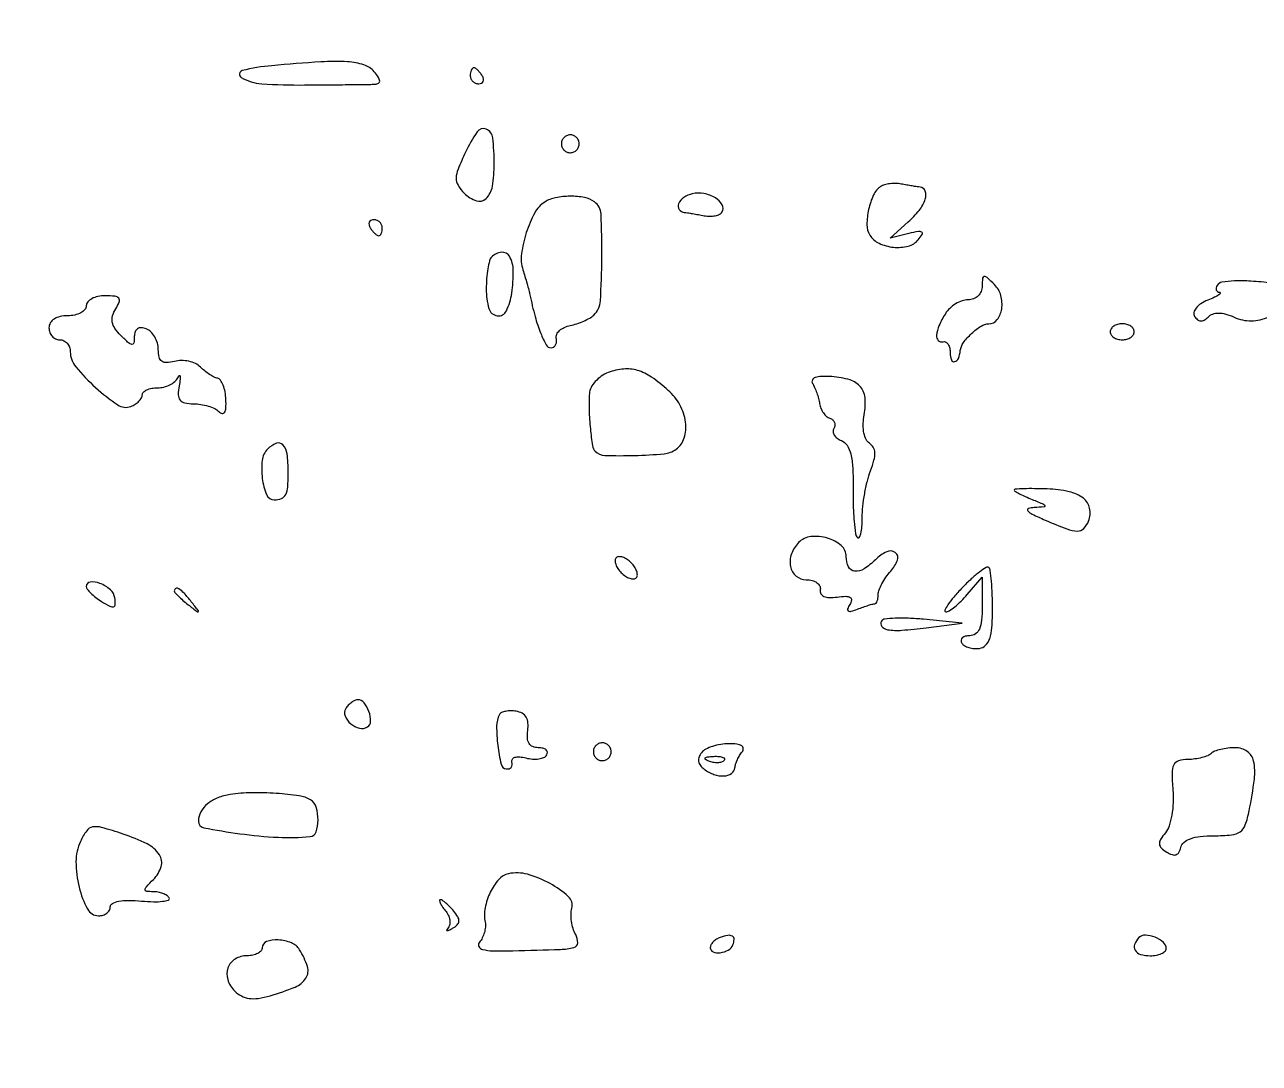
# Model space of a CAD drawing. Extents: x 0 to 5034, y 0 to 2560.
# Drawn here: x 1397.3 to 1551.6, y 2066.5 to 2196.4 of the extents above; entities that cross this region are included whole.
import ezdxf

# ---------------------------------------------------------------- set-up
doc = ezdxf.new("R2010")
doc.units = 0

msp = doc.modelspace()

# ---------------------------------------------------------------- linework, layer by layer
for points in [[(1336.676578, 2318.858857, -0.00002), (1264.40431, 2319.816549, -0.099619)], [(1553.143011, 2164.081242, 0.01476), (1550.592263, 2164.327283, 0.027547), (1548.517673, 2164.351273, 0.029869), (1546.972596, 2164.191193, 0.216873), (1546.367878, 2163.786222, 0.083142), (1546.243286, 2163.4811, 0.147347), (1546.262351, 2163.212333, 0.168565), (1546.421277, 2163.022651, 0.115818), (1546.690983, 2162.936614, -0.528424), (1546.758157, 2162.819388, -0.13491), (1546.582542, 2162.619202, -0.036925), (1546.022377, 2162.306844, -0.013359), (1545.185755, 2161.945072, 0.047779), (1544.33517, 2161.505588, 0.079724), (1543.73681, 2160.968484, 0.11354), (1543.467313, 2160.416328, 0.197907), (1543.548623, 2159.921326, 0.079834), (1543.909762, 2159.503627, 0.163368), (1544.3081, 2159.346975, 0.148168), (1544.748396, 2159.456302, 0.062035), (1545.235537, 2159.835537, -0.107898), (1545.822482, 2160.21211, -0.090319), (1546.552586, 2160.34144, -0.069944), (1547.440036, 2160.212312, -0.035859), (1548.496176, 2159.819788, 0.110486), (1550.634014, 2159.369826, 0.105012), (1552.803003, 2159.859157, 0.138908)]]:
    msp.add_lwpolyline(points, format="xyb")
for points in [[(1428.186861, 2191.26471, 0.037909), (1424.501572, 2190.651026, 0.672518), (1424.375334, 2189.792075, 0.117443), (1426.924397, 2189.006857, 0.017872), (1432.283333, 2188.85, 0.000512), (1435.320938, 2188.872796, 0.000696), (1438.062947, 2188.9, 0.00046), (1440.365576, 2188.92817, 0.007841), (1441.122445, 2188.95, 0.12282), (1441.535277, 2189.072715, 0.286548), (1441.67796, 2189.347246, 0.128372), (1441.519333, 2189.804119, 0.025805), (1441, 2190.5, 0.143208), (1439.710971, 2191.369796, 0.062455), (1437.662587, 2191.751773, 0.031389), (1434.318193, 2191.741249, 0.005831)], [(1453, 2190, 0.105053), (1453.081062, 2189.618444, 0.099167), (1453.311086, 2189.29375, 0.09642), (1453.654762, 2189.076123, 0.093332), (1454.059017, 2189, 0.108972), (1454.413961, 2189.078288, 0.182303), (1454.6254, 2189.29375, 0.161196), (1454.656512, 2189.6179, 0.082592), (1454.5, 2190, 0.029505), (1454.231006, 2190.382774, 0.035638), (1453.933975, 2190.70625, 0.038439), (1453.65171, 2190.934461, 0.151918), (1453.440983, 2191, 0.210953), (1453.272352, 2190.92554, 0.081139), (1453.129539, 2190.70625, 0.061769), (1453.032345, 2190.382849, 0.042167)], [(1452.411698, 2180.455161, 0.013717), (1451.473387, 2178.329135, 0.08981), (1451.232349, 2177.193031, 0.146961), (1451.469032, 2176.310108, 0.057979), (1452.257805, 2175.313624, 0.113311), (1453.761513, 2174.37142, 0.285381), (1454.97062, 2174.644215, 0.15852), (1455.768323, 2176.182131, 0.041039), (1456, 2179, 0.029664), (1455.807089, 2182.248688, 0.273238), (1454.984665, 2183.32588, 0.353661), (1453.858736, 2182.984238, 0.038335)], [(1464.552786, 2182.08541, 0.099038), (1464.401684, 2181.679226, 0.097945), (1464.417584, 2181.244476, 0.097945), (1464.597789, 2180.848514, 0.099038), (1464.91459, 2180.552786, 0.099038), (1465.320774, 2180.401684, 0.097945), (1465.755524, 2180.417584, 0.097945), (1466.151486, 2180.597789, 0.099038), (1466.447214, 2180.91459, 0.099038), (1466.598316, 2181.320774, 0.097945), (1466.582416, 2181.755524, 0.097945), (1466.402211, 2182.151486, 0.099038), (1466.08541, 2182.447214, 0.099038), (1465.679226, 2182.598316, 0.097945), (1465.244476, 2182.582416, 0.097945), (1464.848514, 2182.402211, 0.099038)], [(1504.296305, 2176.141846, 0.139812), (1503.410335, 2175.109503, 0.053049), (1502.797575, 2173.293468, 0.053054), (1502.580889, 2171.391083, 0.141172), (1502.946063, 2170.087272, 0.146318), (1504.098892, 2169.062523, 0.084653), (1505.90248, 2168.568852, 0.085949), (1507.740387, 2168.703641, 0.159684), (1508.992665, 2169.491162, 0.031656), (1509.494081, 2170.179687, 0.408697), (1509.433936, 2170.462118, 0.196467), (1509.025835, 2170.543579, 0.012427), (1507.807151, 2170.276396), (1505.5, 2169.710141), (1507.75, 2171.722366, 0.043784), (1509.117276, 2173.179437, 0.08378), (1509.882705, 2174.5841, 0.169091), (1509.879469, 2175.580776, 0.2905), (1509.25, 2176.076511, -0.012164), (1508.855882, 2176.126431, -0.003452), (1508.245618, 2176.223177, -0.003475), (1507.557714, 2176.342024, -0.003671), (1506.88402, 2176.468357, 0.043417), (1506.193957, 2176.541733, 0.036183), (1505.457287, 2176.50252, 0.037628), (1504.784399, 2176.365604, 0.077096)], [(1462.312561, 2174.214335, 0.128727), (1461.052721, 2172.857599, 0.045128), (1460.003124, 2170.389826, 0.045284), (1459.405216, 2167.73404, 0.110008), (1459.581165, 2165.744273, -0.004763), (1459.840546, 2164.899202, -0.00411), (1460.097199, 2164.006865, -0.00414), (1460.316579, 2163.193851, -0.011976), (1460.45025, 2162.626355, 0.014421), (1461.106916, 2159.89834, 0.029118), (1461.809019, 2157.8027, 0.032712), (1462.503328, 2156.353916, 0.270979), (1463.108408, 2156, 0.143961), (1463.428012, 2156.093968, 0.126828), (1463.664657, 2156.349742, 0.103738), (1463.778748, 2156.735547, 0.072064), (1463.75, 2157.19061, -0.164774), (1463.80835, 2157.675983, -0.096498), (1464.160938, 2158.150874, -0.077306), (1464.753611, 2158.543793, -0.057722), (1465.5, 2158.787675, 0.029241), (1466.334545, 2159.008754, 0.024625), (1467.188163, 2159.336571, 0.025347), (1467.938694, 2159.7146, 0.060677), (1468.438428, 2160.085492, 0.1893), (1469.262456, 2161.84982, 0.013966), (1469.451745, 2167.280809, 0.012803), (1469.349619, 2172.742801, 0.23144), (1468.536201, 2174.234687, 0.10662), (1467.276497, 2174.773702, 0.048826), (1465.487899, 2174.942875, 0.048587), (1463.670888, 2174.75989, 0.092488)], [(1480.75, 2175.247923, 0.096732), (1479.693148, 2174.782759, 0.140165), (1479.051937, 2173.997557, 0.255145), (1479.116993, 2173.302706, 0.222609), (1479.75, 2172.923489, -0.012202), (1480.150861, 2172.872684, -0.003176), (1480.792584, 2172.771216, -0.003226), (1481.522549, 2172.646195, -0.003291), (1482.246029, 2172.512555, 0.04592), (1482.950504, 2172.443675, 0.052472), (1483.623969, 2172.510673, 0.059927), (1484.170381, 2172.694002, 0.144442), (1484.485019, 2172.97576, 0.27797), (1484.495085, 2173.864758, 0.123964), (1483.641815, 2174.731446, 0.090974), (1482.217348, 2175.275899, 0.101697)], [(1440.5, 2171, 0.029505), (1440.768994, 2170.617226, 0.035638), (1441.066025, 2170.29375, 0.038439), (1441.34829, 2170.065539, 0.151918), (1441.559017, 2170, 0.210953), (1441.727648, 2170.07446, 0.081139), (1441.870461, 2170.29375, 0.061769), (1441.967655, 2170.617151, 0.042167), (1442, 2171, 0.105053), (1441.918938, 2171.381556, 0.099167), (1441.688914, 2171.70625, 0.09642), (1441.345238, 2171.923877, 0.093332), (1440.940983, 2172, 0.108972), (1440.586039, 2171.921712, 0.182303), (1440.3746, 2171.70625, 0.161196), (1440.343488, 2171.3821, 0.082592)], [(1455.666667, 2167.333333, 0.13383), (1455.407375, 2166.879756, 0.022027), (1455.195833, 2165.883333, 0.022866), (1455.048852, 2164.658442, 0.018427), (1455, 2163.333333, 0.068421), (1455.332773, 2160.912902, 0.29409), (1456.370412, 2159.992698, 0.331932), (1457.510806, 2160.597374, 0.074273), (1458.189828, 2162.840019, 0.039214), (1458.378878, 2165.643151, 0.12581), (1457.899039, 2167.437147, 0.301892), (1456.919851, 2167.937939, 0.169539)], [(1517, 2163.714286, -0.097954), (1516.868191, 2163.047929, -0.102312), (1516.493413, 2162.493582, -0.100928), (1515.924648, 2162.12804, -0.092777), (1515.240547, 2162, 0.084722), (1514.486716, 2161.871344, 0.053107), (1513.676896, 2161.485938, 0.051516), (1512.936697, 2160.919431, 0.064178), (1512.3882, 2160.25, 0.034469), (1511.595206, 2158.760907, 0.084769), (1511.288044, 2157.564406, 0.210893), (1511.512743, 2156.915889, 0.280128), (1512.1, 2156.75, -0.194482), (1512.442021, 2156.711109, -0.127544), (1512.735625, 2156.436979, -0.088679), (1512.934003, 2155.953094, -0.053094), (1513, 2155.333333, 0.086812), (1513.149021, 2154.481509, 0.388631), (1513.559373, 2154.266265, 0.240678), (1514.019197, 2154.678287, 0.063588), (1514.261905, 2155.666667, -0.132139), (1514.645816, 2156.637575, -0.04476), (1515.666264, 2157.780689, -0.044561), (1516.864263, 2158.717216, -0.144607), (1517.821583, 2159, 0.2331), (1518.867264, 2159.515506, 0.128091), (1519.43581, 2160.86039, 0.105016), (1519.328044, 2162.539373, 0.128713), (1518.536744, 2163.891827, 0.010413), (1517.607029, 2164.783602, 0.218052), (1517.25, 2164.899689, 0.356762), (1517.041279, 2164.684613, 0.021261)], [(1405, 2161.25, -0.180377), (1404.822097, 2160.772903, -0.091543), (1404.314583, 2160.367188, -0.071518), (1403.559452, 2160.092385, -0.051602), (1402.666667, 2160, 0.053767), (1401.715209, 2159.897389, 0.089356), (1400.972222, 2159.589286, 0.114165), (1400.503006, 2159.107435, 0.137041), (1400.333333, 2158.5, 0.087646), (1400.434507, 2157.927262, 0.094518), (1400.725, 2157.440625, 0.100101), (1401.158026, 2157.115099, 0.111732), (1401.666667, 2157, -0.111074), (1402.175316, 2156.885593, -0.100027), (1402.608333, 2156.56193, -0.094713), (1402.898795, 2156.0781, -0.088179), (1403, 2155.508698, 0.175045), (1403.679302, 2153.627794, 0.035956), (1406.163078, 2151.040771, 0.034247), (1408.941922, 2148.859921, 0.245604), (1410.58239, 2148.66999, 0.051056), (1411.124613, 2148.944351, 0.055491), (1411.583577, 2149.316503, 0.062567), (1411.896686, 2149.725286, 0.132941), (1412, 2150.106989, -0.202213), (1412.1439, 2150.448252, -0.084372), (1412.563021, 2150.737678, -0.064485), (1413.182985, 2150.934371, -0.044637), (1413.916667, 2151, 0.059618), (1414.69387, 2151.093001, 0.055981), (1415.444924, 2151.367188, 0.060166), (1416.059304, 2151.771528, 0.106564), (1416.427755, 2152.25, -0.087584), (1416.611477, 2152.508105, -0.603897), (1416.724934, 2152.471875, -0.077386), (1416.733546, 2152.055407, -0.012417), (1416.604708, 2151.25, 0.043724), (1416.495186, 2150.113392, 0.171759), (1416.720918, 2149.45764, 0.178651), (1417.301789, 2149.105096, 0.048017), (1418.39362, 2149, -0.039458), (1419.310413, 2148.927538, -0.035283), (1420.24041, 2148.711466, -0.037039), (1421.049572, 2148.394951, -0.084825), (1421.582244, 2148.017756, 0.138558), (1421.987821, 2147.790874, 0.331516), (1422.286748, 2147.91922, 0.119132), (1422.45184, 2148.476792, 0.023621), (1422.455495, 2149.52534, 0.034561), (1422.34605, 2150.49111, 0.047067), (1422.107313, 2151.334009, 0.055993), (1421.785855, 2151.948559, 0.201113), (1421.423251, 2152.186156, -0.072713), (1420.983997, 2152.335775, -0.025913), (1420.409185, 2152.668936, -0.025069), (1419.807244, 2153.105268, -0.027017), (1419.267591, 2153.589552, 0.088249), (1418.647399, 2154.022422, 0.054996), (1417.804535, 2154.304955, 0.053057), (1416.880784, 2154.404679, 0.064415), (1416.017591, 2154.294349, -0.048817), (1415.035069, 2154.137584, -0.175315), (1414.435354, 2154.314223, -0.182653), (1414.102244, 2154.827198, -0.053704), (1414, 2155.77638, 0.068706), (1413.88799, 2156.587674, 0.062921), (1413.559375, 2157.364774, 0.066728), (1413.073623, 2157.991949, 0.103398), (1412.5, 2158.361626, 0.076456), (1411.876014, 2158.497101, 0.159479), (1411.40006, 2158.372973, 0.16654), (1411.10278, 2157.997227, 0.085025), (1411, 2157.397187, -0.037889), (1410.939994, 2156.606459, -0.393626), (1410.706011, 2156.421347, -0.167336), (1410.29598, 2156.600676, -0.010378), (1409.324467, 2157.532676, -0.043509), (1408.580661, 2158.418564, -0.105108), (1408.247711, 2159.201644, -0.120589), (1408.284807, 2159.98298, -0.0678), (1408.676814, 2160.854104, 0.041523), (1409.122922, 2161.72103, 0.27403), (1409.056369, 2162.184319, 0.202068), (1408.579763, 2162.44125, 0.023919), (1407.352346, 2162.5, 0.051167), (1406.452261, 2162.407648, 0.071106), (1405.691002, 2162.132812, 0.091173), (1405.179229, 2161.727124, 0.181627)], [(1533, 2158, 0.148195), (1533.115568, 2157.618646, 0.098894), (1533.440625, 2157.29375, 0.082425), (1533.926543, 2157.074694, 0.064853), (1534.5, 2157, 0.064853), (1535.073457, 2157.074694, 0.082425), (1535.559375, 2157.29375, 0.098894), (1535.884432, 2157.618646, 0.148195), (1536, 2158, 0.148195), (1535.884432, 2158.381354, 0.098894), (1535.559375, 2158.70625, 0.082425), (1535.073457, 2158.925306, 0.064853), (1534.5, 2159, 0.064853), (1533.926543, 2158.925306, 0.082425), (1533.440625, 2158.70625, 0.098894), (1533.115568, 2158.381354, 0.148195)], [(1470.25, 2152.900823, 0.062292), (1469.381377, 2152.448258, 0.058167), (1468.628422, 2151.786605, 0.062348), (1468.097788, 2151.025949, 0.106032), (1467.889309, 2150.282224, 0.023406), (1467.857352, 2148.183304, 0.01727), (1468.010907, 2145.864219, 0.011937), (1468.274494, 2143.75848, 0.156472), (1468.618515, 2143.062067, 0.195669), (1469.807026, 2142.5383, 0.013629), (1473.532451, 2142.53317, 0.015876), (1477.223493, 2142.746111, 0.137202), (1478.75, 2143.324315, 0.160782), (1479.749716, 2144.733031, 0.108809), (1479.911486, 2146.711501, 0.092758), (1479.202885, 2148.848569, 0.08338), (1477.75, 2150.676674, 0.032114), (1475.654245, 2152.332558, 0.079212), (1473.89131, 2153.176306, 0.096259), (1472.172952, 2153.342411, 0.065175)], [(1495.784637, 2151.552964, -0.036879), (1496.053482, 2151.04351, -0.019182), (1496.315844, 2150.374015, -0.018968), (1496.533773, 2149.662449, -0.027372), (1496.667424, 2149.018152, 0.060402), (1496.831839, 2148.425145, 0.054916), (1497.136964, 2147.867738, 0.058466), (1497.529316, 2147.426983, 0.101568), (1497.951775, 2147.182742, -0.098464), (1498.312611, 2146.977076, -0.122829), (1498.533561, 2146.662303, -0.12559), (1498.578035, 2146.286239, -0.105746), (1498.442849, 2145.907527, 0.159205), (1498.346621, 2145.510549, 0.122345), (1498.488397, 2145.084758, 0.095528), (1498.857167, 2144.69316, 0.064722), (1499.39779, 2144.400848, -0.1634), (1500.107775, 2143.814461, -0.080183), (1500.565837, 2142.720357, -0.047622), (1500.81178, 2140.991328, -0.014518), (1500.857003, 2138.345414, 0.010394), (1500.875924, 2136.205799, 0.014711), (1500.98833, 2134.304463, 0.01075), (1501.160139, 2132.74843, 0.164955), (1501.395831, 2132.270836, 0.477724), (1501.625078, 2132.295214, 0.084239), (1501.822525, 2132.755227, 0.041009), (1501.957783, 2133.618666, 0.018356), (1502, 2134.768234, -0.027059), (1502.075075, 2136.154473, -0.017003), (1502.305134, 2137.761279, -0.017061), (1502.640394, 2139.331652, -0.029726), (1503.038754, 2140.601932, 0.025155), (1503.469686, 2141.933356, 0.075715), (1503.575706, 2142.879596, 0.119129), (1503.382261, 2143.560769, 0.126513), (1502.901844, 2144.060664, -0.14309), (1502.486152, 2144.522398, -0.060254), (1502.214258, 2145.320457, -0.052821), (1502.113257, 2146.302813, -0.046482), (1502.21206, 2147.328987, 0.0591), (1502.37175, 2149.580085, 0.15702), (1501.812438, 2151.071726, 0.153443), (1500.476793, 2151.977764, 0.055661), (1498.197961, 2152.393218, 0.023288), (1496.925196, 2152.421928, 0.077915), (1496.106214, 2152.273295, 0.198728), (1495.762207, 2151.96705, 0.258102)], [(1427.666667, 2143.333333, 0.169392), (1426.984237, 2141.919873, 0.061334), (1427.003025, 2139.659855, 0.065524), (1427.54437, 2137.638635, 0.303387), (1428.5, 2137, 0.091138), (1429.404465, 2137.166243, 0.188072), (1429.929435, 2137.641129, 0.099772), (1430.187116, 2138.591536, 0.016471), (1430.25, 2140.5, 0.031313), (1430.109877, 2142.735245, 0.154734), (1429.587974, 2143.866521, 0.312219), (1428.764543, 2144.056079, 0.101952)], [(1520.99956, 2138.217776, 0.267166), (1521.083851, 2138.071813, 0.009932), (1521.660808, 2137.752791, 0.015666), (1522.387622, 2137.398193, 0.010097), (1523.25, 2137.031162, -0.00356), (1524.677922, 2136.445364, -0.237048), (1524.845184, 2136.250319, -0.463864), (1524.739356, 2136.103725, -0.006412), (1523.5, 2136.024244, 0.067214), (1522.776311, 2135.88848, 0.536222), (1522.702222, 2135.617323, 0.101993), (1523.261094, 2135.192618, 0.009236), (1524.86481, 2134.460858, 0.010617), (1527.581208, 2133.349448, 0.086472), (1528.893348, 2133.090806, 0.204532), (1529.698144, 2133.413552, 0.105261), (1530.300491, 2134.340684, 0.144564), (1530.426836, 2135.931235, 0.177742), (1529.641226, 2137.185194, 0.113081), (1527.861362, 2138.01033, 0.043034), (1525.130199, 2138.347638, 0.006397), (1523.546194, 2138.385775, 0.010677), (1522.212753, 2138.37234, 0.00451), (1521.103784, 2138.327459, 0.40025)], [(1494.051486, 2131.651486, 0.110911), (1493.144144, 2130.218556, 0.137028), (1493.032133, 2128.648036, 0.168331), (1493.733211, 2127.464259, 0.177471), (1495, 2127, -0.061879), (1495.74647, 2126.907264, -0.093534), (1496.339062, 2126.632812, -0.122642), (1496.686609, 2126.225577, -0.166466), (1496.75, 2125.75, 0.172852), (1496.821829, 2125.257846, 0.169807), (1497.189115, 2124.917639, 0.099662), (1497.877689, 2124.769384, 0.038255), (1498.859311, 2124.831377, -0.024315), (1499.94237, 2124.930122, -0.142943), (1500.490671, 2124.794977, -0.310996), (1500.649676, 2124.459101, -0.09849), (1500.445266, 2123.911438, 0.046927), (1500.172068, 2123.359731, 0.364456), (1500.259141, 2123.107973, 0.207068), (1500.613203, 2123.061519, 0.022129), (1501.417743, 2123.330061, -0.00736), (1502.116862, 2123.586598, -0.009187), (1502.773587, 2123.803205, -0.007698), (1503.328466, 2123.965666, -0.067459), (1503.581787, 2124, 0.244356), (1503.742261, 2124.083406, 0.067403), (1503.87715, 2124.344057, 0.051864), (1503.969518, 2124.722626, 0.033933), (1504, 2125.171259, -0.092583), (1504.106144, 2125.739581, -0.03139), (1504.459761, 2126.506491, -0.029963), (1504.966155, 2127.323782, -0.030246), (1505.565143, 2128.071982, 0.094107), (1506.410568, 2129.45742, 0.33326), (1506.13718, 2130.397077, 0.279934), (1505.055809, 2130.503834, 0.084678), (1503.652048, 2129.509191, -0.052824), (1502.223246, 2128.354131, -0.170734), (1501.053832, 2128.072795, -0.261933), (1500.286458, 2128.61425, -0.111451), (1500, 2129.883423, 0.217034), (1499.372721, 2131.260472, 0.10716), (1497.65193, 2132.205949, 0.09999), (1495.59199, 2132.391004, 0.170544)], [(1471.1875, 2128.9375, 0.068635), (1471.45155, 2128.402945, 0.04742), (1471.882031, 2127.882031, 0.04742), (1472.402945, 2127.45155, 0.068635), (1472.9375, 2127.1875, 0.08306), (1473.420316, 2127.111558, 0.196386), (1473.75, 2127.25, 0.196386), (1473.888442, 2127.579684, 0.08306), (1473.8125, 2128.0625, 0.068635), (1473.54845, 2128.597055, 0.04742), (1473.117969, 2129.117969, 0.04742), (1472.597055, 2129.54845, 0.068635), (1472.0625, 2129.8125, 0.08306), (1471.579684, 2129.888442, 0.196386), (1471.25, 2129.75, 0.196386), (1471.111558, 2129.420316, 0.08306)], [(1514.490006, 2125.989569, 0.01346), (1513.447943, 2124.841568, 0.027594), (1512.707988, 2123.878186, 0.040339), (1512.319523, 2123.198403, 0.549334), (1512.445613, 2123, 0.145198), (1512.874552, 2123.127245, 0.024689), (1513.573112, 2123.632447, 0.025158), (1514.357687, 2124.328669, 0.020062), (1515.132705, 2125.15301), (1517, 2127.306019), (1517, 2123.65301, -0.023176), (1516.92002, 2121.928458, -0.077828), (1516.643306, 2120.835787, -0.138163), (1516.153496, 2120.22755, -0.155805), (1515.440983, 2120, 0.059147), (1514.88443, 2119.933932, 0.126796), (1514.505305, 2119.732413, 0.191241), (1514.360563, 2119.434354, 0.158234), (1514.444954, 2119.089067, 0.11971), (1514.780469, 2118.75786, 0.061352), (1515.323987, 2118.516378, 0.055659), (1515.978187, 2118.394393, 0.054773), (1516.646828, 2118.418671, 0.156966), (1517.427408, 2118.802611, 0.120994), (1517.935622, 2119.610584, 0.064076), (1518.210128, 2121.017629, 0.016176), (1518.285714, 2123.353414, 0.009236), (1518.251864, 2125.185707, 0.01327), (1518.148897, 2126.805513, 0.009039), (1518.004388, 2128.137148, 0.166314), (1517.819955, 2128.513379, 0.349998), (1517.49668, 2128.549754, 0.021816), (1516.649657, 2127.964135, 0.02462), (1515.621618, 2127.102131, 0.014953)], [(1405, 2126.152063, 0.169694), (1405.116313, 2125.81922, 0.031185), (1405.559287, 2125.32891, 0.030356), (1406.174957, 2124.796472, 0.023527), (1406.903957, 2124.292053, 0.015919), (1407.949586, 2123.684429, 0.188427), (1408.406864, 2123.62832, 0.337719), (1408.623192, 2123.901928, 0.040862), (1408.570828, 2124.718378, 0.179083), (1408.010568, 2125.743591, 0.083808), (1406.701546, 2126.5444, 0.123006), (1405.500796, 2126.70996, 0.38299)], [(1416, 2125.622445, 0.184603), (1416.08115, 2125.410139, 0.013803), (1416.514062, 2124.952641, 0.017649), (1417.079598, 2124.425681, 0.012436), (1417.75, 2123.872445, 0.001576), (1418.879507, 2122.99236, 0.377591), (1419, 2123, 0.377591), (1419.00764, 2123.120493, 0.001576), (1418.127555, 2124.25, 0.017685), (1417.23668, 2125.306759, 0.065617), (1416.573889, 2125.869516, 0.241985), (1416.193395, 2125.90695, 0.307699)], [(1504.396915, 2121.833205, 0.319409), (1504.440234, 2121.165223, 0.187326), (1505.168466, 2120.750829, 0.056301), (1506.944856, 2120.689516, 0.012242), (1510, 2121.003655), (1514.5, 2121.577998), (1509.663227, 2122.053106, 0.014103), (1507.77884, 2122.18468, 0.020812), (1506.121079, 2122.184492, 0.016869), (1504.794384, 2122.08418, 0.230986)], [(1437.430902, 2110.888197, 0.238621), (1437.352292, 2109.966627, 0.122857), (1438.04994, 2109.005503, 0.114471), (1439.159267, 2108.441329, 0.201697), (1440.15858, 2108.598008, 0.261551), (1440.547006, 2109.299679, 0.083886), (1440.333933, 2110.515848, 0.081225), (1439.724222, 2111.624228, 0.230399), (1438.952028, 2112, 0.107169), (1438.582804, 2111.919942, 0.051076), (1438.161175, 2111.673408, 0.047334), (1437.755568, 2111.313504, 0.049254)], [(1456.659256, 2110.160933, 0.121368), (1456.297329, 2108.706576, 0.031302), (1456.443984, 2106.274802, 0.026247), (1456.856737, 2103.944416, 0.307728), (1457.5, 2103.35, 0.106575), (1457.858308, 2103.372768, 0.155396), (1458.120302, 2103.54597, 0.147351), (1458.242573, 2103.847065, 0.092889), (1458.20741, 2104.227769, -0.226845), (1458.266936, 2104.577066, -0.171824), (1458.588752, 2104.804652, -0.092386), (1459.179879, 2104.858572, -0.040646), (1459.956414, 2104.721649, 0.045254), (1460.778948, 2104.584405, 0.054303), (1461.562794, 2104.610763, 0.063353), (1462.195988, 2104.785084, 0.156775), (1462.558021, 2105.09388, 0.168206), (1462.634874, 2105.437103, 0.190082), (1462.477104, 2105.733827, 0.121123), (1462.07737, 2105.934548, 0.05613), (1461.496159, 2106, -0.10085), (1460.808683, 2106.140089, -0.156524), (1460.354408, 2106.532586, -0.122872), (1460.146294, 2107.197864, -0.050898), (1460.187142, 2108.146137, 0.057805), (1460.215077, 2109.100075, 0.113007), (1459.983391, 2109.820215, 0.130537), (1459.491152, 2110.30219, 0.091441), (1458.753971, 2110.55707, 0.037392), (1458.060035, 2110.609744, 0.047013), (1457.418411, 2110.549934, 0.054422), (1456.91479, 2110.396546, 0.171904)], [(1468.552786, 2106.08541, 0.099038), (1468.401684, 2105.679226, 0.097945), (1468.417584, 2105.244476, 0.097945), (1468.597789, 2104.848514, 0.099038), (1468.91459, 2104.552786, 0.099038), (1469.320774, 2104.401684, 0.097945), (1469.755524, 2104.417584, 0.097945), (1470.151486, 2104.597789, 0.099038), (1470.447214, 2104.91459, 0.099038), (1470.598316, 2105.320774, 0.097945), (1470.582416, 2105.755524, 0.097945), (1470.402211, 2106.151486, 0.099038), (1470.08541, 2106.447214, 0.099038), (1469.679226, 2106.598316, 0.097945), (1469.244476, 2106.582416, 0.097945), (1468.848514, 2106.402211, 0.099038)], [(1481.902632, 2105.382679, 0.087579), (1481.598366, 2104.848807, 0.126778), (1481.549222, 2104.310775, 0.119683), (1481.767457, 2103.793675, 0.0729), (1482.237669, 2103.321326, 0.074836), (1483.467446, 2102.661061, 0.097745), (1484.727209, 2102.472646, 0.138745), (1485.668178, 2102.786706, 0.225746), (1486.085037, 2103.5, -0.057142), (1486.17678, 2103.954934, -0.028984), (1486.388885, 2104.5, -0.028356), (1486.676008, 2105.043848, -0.037586), (1487, 2105.5, 0.186773), (1487.136126, 2105.906098, 0.251463), (1486.940811, 2106.232993, 0.105561), (1486.334037, 2106.440269, 0.029717), (1485.329926, 2106.5, 0.040201), (1484.304834, 2106.417446, 0.038625), (1483.291909, 2106.171787, 0.041186), (1482.434487, 2105.811831, 0.0999)], [(1545.61337, 2105.280036, -0.10177), (1545.18915, 2105.000548, -0.031859), (1544.461851, 2104.762739, -0.030353), (1543.595158, 2104.594587, -0.029315), (1542.704318, 2104.530036, 0.067588), (1541.53754, 2104.355258, 0.21153), (1540.944796, 2103.855414, 0.118965), (1540.725018, 2102.856134, 0.016139), (1540.838542, 2100.699975, -0.032777), (1540.868859, 2099.133201, -0.032288), (1540.694811, 2097.567889, -0.034038), (1540.360506, 2096.221294, -0.095624), (1539.89523, 2095.37376, 0.034503), (1539.296336, 2094.541476, 0.157384), (1539.154941, 2093.97003, 0.186034), (1539.383985, 2093.480349, 0.051735), (1540.064302, 2092.950117, 0.056273), (1540.728472, 2092.632359, 0.164042), (1541.230075, 2092.628032, 0.186208), (1541.591527, 2092.923181, 0.075608), (1541.823324, 2093.526332, -0.164732), (1542.210165, 2094.168024, -0.0899), (1543.015656, 2094.631829, -0.060089), (1544.25317, 2094.912576, -0.025769), (1545.948324, 2095, 0.022394), (1548.163891, 2095.099281, 0.132046), (1549.245186, 2095.496602, 0.155943), (1549.888422, 2096.348564, 0.034991), (1550.375, 2098.125, 0.017617), (1551.021059, 2102.073971, 0.085345), (1550.922985, 2104.335284, 0.187209), (1550.131699, 2105.533206, 0.155461), (1548.666667, 2106, 0.028006), (1547.720614, 2105.946969, 0.029903), (1546.807261, 2105.788511, 0.031316), (1546.045596, 2105.557748, 0.107563)], [(1484.729167, 2104.395833, -0.126455), (1484.402231, 2104.202593, -0.060344), (1483.916927, 2104.123424, -0.05415), (1483.359369, 2104.160852, -0.051402), (1482.8125, 2104.316886, -0.054073), (1482.395823, 2104.538436, -0.470617), (1482.37858, 2104.720685, -0.168741), (1482.670344, 2104.862007, -0.018894), (1483.416667, 2104.921053, -0.028489), (1484.112848, 2104.910055, -0.077125), (1484.592839, 2104.799335, -0.208169), (1484.77538, 2104.614691, -0.296942)], [(1423, 2100.161111, 0.059231), (1421.427129, 2099.738622, 0.07876), (1420.157531, 2098.981148, 0.091998), (1419.325805, 2097.977883, 0.121996), (1419.015313, 2096.837898, 0.366516), (1419.697451, 2095.993496, 0.012744), (1424.181065, 2095.255282, 0.021779), (1428.986779, 2094.801507, 0.037583), (1433, 2094.9, 0.291789), (1433.720187, 2095.467626, 0.08236), (1433.975138, 2096.942668, 0.074614), (1433.745166, 2098.549586, 0.183551), (1433.031167, 2099.480738, 0.104236), (1431.621042, 2099.988856, 0.017604), (1428.755642, 2100.284827, 0.020265), (1425.642434, 2100.369522, 0.032703)], [(1404.266655, 2094.285292, 0.112186), (1403.708556, 2091.759879, 0.058788), (1404.10667, 2088.549557, 0.062512), (1405.143604, 2085.841481, 0.276826), (1406.547004, 2085, 0.074455), (1407.102176, 2085.083131, 0.088462), (1407.573182, 2085.324604, 0.100654), (1407.888047, 2085.683628, 0.130567), (1408, 2086.105035, -0.278357), (1408.261453, 2086.538282, -0.075181), (1409.051432, 2086.813094, -0.048469), (1410.284087, 2086.921646, -0.021517), (1411.915883, 2086.836631, 0.017272), (1413.385799, 2086.747538, 0.035084), (1414.541973, 2086.798609, 0.055287), (1415.26159, 2086.963117, 0.479719), (1415.356866, 2087.231596, 0.112557), (1415.066582, 2087.526358, 0.050025), (1414.577197, 2087.774281, 0.046038), (1413.983314, 2087.943088, 0.046264), (1413.369554, 2088, -0.028712), (1412.54896, 2088.047161, -0.384068), (1412.365309, 2088.255464, -0.185946), (1412.508994, 2088.616774, -0.009801), (1413.386082, 2089.528939, 0.122481), (1414.354319, 2091.138173, 0.224831), (1414.138833, 2092.620042, 0.130967), (1412.60551, 2093.974765, 0.036303), (1409.610678, 2095.207945, 0.010146), (1406.913733, 2096.035554, 0.112577), (1405.79567, 2096.095141, 0.198526), (1405.047709, 2095.623157, 0.043773)], [(1457.796988, 2090.245634, 0.157702), (1456.562922, 2089.524047, 0.069824), (1455.501696, 2087.93714, 0.066025), (1454.859978, 2085.988656, 0.094766), (1454.864824, 2084.175811, -0.072812), (1454.892285, 2083.582805, -0.044836), (1454.76097, 2082.895208, -0.044008), (1454.503269, 2082.223386, -0.059113), (1454.150493, 2081.675811, 0.288531), (1454.083307, 2081.156281, 0.226549), (1454.530182, 2080.785936, 0.057588), (1455.839604, 2080.612882, 0.009997), (1458.33962, 2080.621988, 0.002378), (1464.280925, 2080.790715, 0.054805), (1465.95889, 2081.031711, 0.330608), (1466.426796, 2081.610263, 0.138798), (1466.180452, 2082.642033, -0.053139), (1465.86014, 2083.391217, -0.037542), (1465.657735, 2084.284597, -0.038015), (1465.593458, 2085.178809, -0.062969), (1465.691398, 2085.927906, 0.279279), (1465.253628, 2087.400801, 0.059251), (1462.977991, 2089.021454, 0.056828), (1460.138031, 2090.178734, 0.123041)], [(1449.868879, 2085.657991, -0.059816), (1450.239506, 2085.083858, -0.070874), (1450.437715, 2084.469816, -0.083091), (1450.440463, 2083.911524, -0.144798), (1450.241324, 2083.497665, 0.051532), (1450.050748, 2083.237981, 0.539115), (1450.099215, 2083.139852, 0.145908), (1450.32953, 2083.17859, 0.016746), (1450.798558, 2083.428702, 0.06466), (1451.372512, 2083.867315, 0.184594), (1451.57584, 2084.31771, 0.150137), (1451.445068, 2084.854248, 0.03892), (1450.926114, 2085.589028, 0.019407), (1450.441126, 2086.129294, 0.024812), (1449.952218, 2086.585527, 0.024047), (1449.517621, 2086.918068, 0.152428), (1449.255111, 2087, 0.437369), (1449.155018, 2086.891735, 0.087861), (1449.229155, 2086.605785, 0.04512), (1449.476182, 2086.173471, 0.020857)], [(1484.25, 2082.279762, 0.054719), (1483.771949, 2082.047448, 0.058432), (1483.367188, 2081.721193, 0.065596), (1483.091873, 2081.354981, 0.129121), (1483, 2081.005151, 0.309907), (1483.353458, 2080.489656, 0.123539), (1484.247845, 2080.379197, 0.096226), (1485.257631, 2080.708027, 0.170196), (1485.833333, 2081.355278, 0.086902), (1485.98424, 2082.041613, 0.278204), (1485.768852, 2082.436229, 0.17911), (1485.204487, 2082.535446, 0.040669)], [(1536.597766, 2082.264432, 0.104297), (1536.047981, 2081.420792, 0.235241), (1536.116527, 2080.680805, 0.186855), (1536.79516, 2080.16822, 0.069473), (1538, 2080, 0.042713), (1538.765672, 2080.065528, 0.06238), (1539.4125, 2080.262322, 0.081888), (1539.850784, 2080.551578, 0.208972), (1540, 2080.893011, 0.218907), (1539.6448, 2081.665438, 0.081579), (1538.599301, 2082.300655, 0.081237), (1537.401339, 2082.569868, 0.214275)], [(1427, 2081, -0.182536), (1426.855843, 2080.618285, -0.0909), (1426.443928, 2080.29375, -0.070807), (1425.831332, 2080.073863, -0.050854), (1425.106989, 2080, 0.134879), (1423.602029, 2079.586502, 0.175058), (1422.700458, 2078.489476, 0.164784), (1422.678805, 2077.014062, 0.118916), (1423.543751, 2075.599106, 0.074165), (1424.394546, 2074.969164, 0.088407), (1425.343169, 2074.662233, 0.071655), (1426.493298, 2074.669709, 0.032445), (1427.96869, 2074.991021, 0.027113), (1431.11199, 2076.080029, 0.15439), (1432.454775, 2077.197532, 0.223618), (1432.643207, 2078.634895, 0.062268), (1431.662863, 2080.75, 0.159532), (1430.637696, 2081.606504, 0.081691), (1428.983413, 2081.970504, 0.099756), (1427.533822, 2081.758398, 0.316652)]]:
    msp.add_lwpolyline(points, format="xyb", close=True)

doc.saveas('drawing.dxf')
